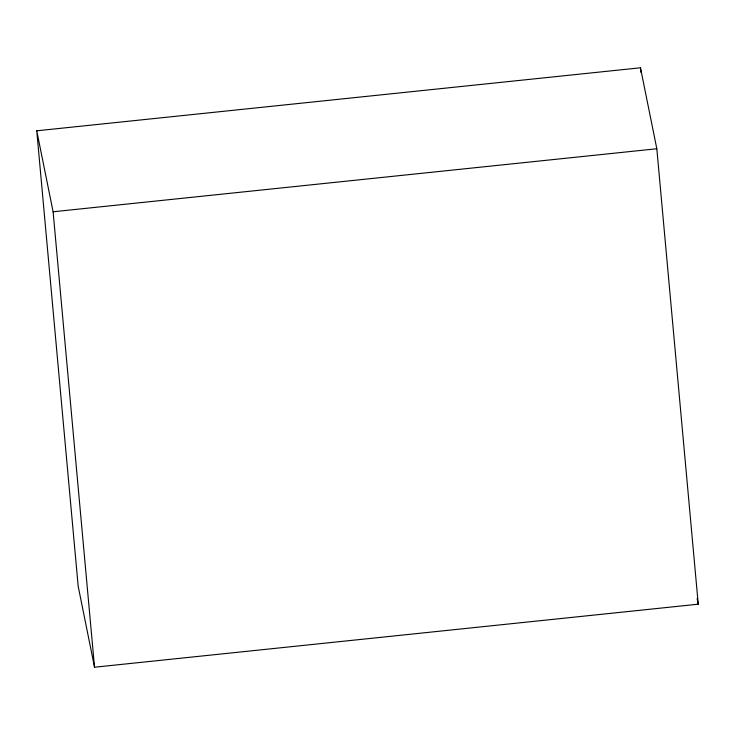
<?xml version="1.0" encoding="UTF-8"?>
<svg xmlns="http://www.w3.org/2000/svg" width="735" height="735" viewBox="0 0 735 735"><rect width="100%" height="100%" fill="white"/><g stroke="black" fill="none" stroke-linecap="round" stroke-linejoin="round"><path stroke-width="1.1" d="M36.75 130.802L640.47 67.785L656.824 148.755L698.25 604.198L94.53 667.215L78.176 586.245L36.75 130.802L53.104 211.772L94.53 667.215M53.104 211.772L656.824 148.755M697.111 598.575L698.25 604.198M640.47 67.785L640.883 72.352"/></g></svg>
